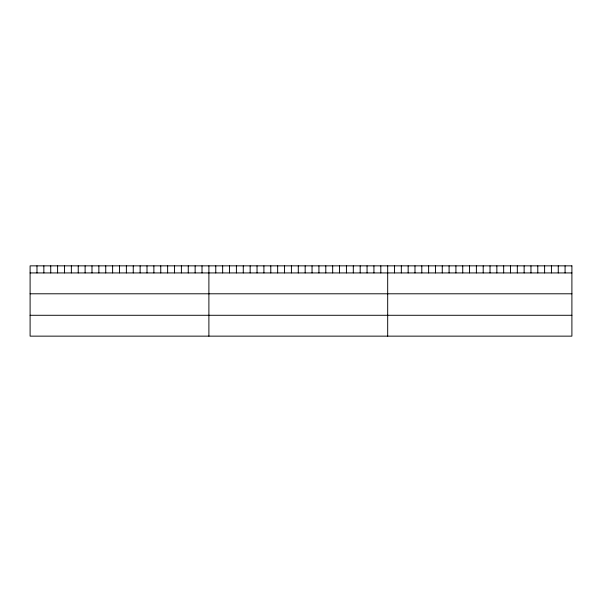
<?xml version="1.0" encoding="UTF-8"?>
<svg xmlns="http://www.w3.org/2000/svg" width="602" height="602" viewBox="0 0 602 602"><rect width="100%" height="100%" fill="white"/><g stroke="black" fill="none" stroke-linecap="round" stroke-linejoin="round"><path stroke-width="0.9" d="M30.1 272.932L571.9 272.932M30.1 293.791L571.9 293.791M30.1 315.282L571.9 315.282M565.075 265.858L565.075 272.932M558.257 265.858L558.257 272.932M551.432 265.858L551.432 272.932M544.607 265.858L544.607 272.932M537.789 265.858L537.789 272.932M530.964 265.858L530.964 272.932M524.139 265.858L524.139 272.932M517.321 265.858L517.321 272.932M510.496 265.858L510.496 272.932M503.671 265.858L503.671 272.932M496.853 265.858L496.853 272.932M490.028 265.858L490.028 272.932M483.203 265.858L483.203 272.932M476.385 265.858L476.385 272.932M469.56 265.858L469.56 272.932M462.735 265.858L462.735 272.932M455.917 265.858L455.917 272.932M449.092 265.858L449.092 272.932M442.267 265.858L442.267 272.932M435.449 265.858L435.449 272.932M428.624 265.858L428.624 272.932M421.799 265.858L421.799 272.932M414.981 265.858L414.981 272.932M408.156 265.858L408.156 272.932M401.331 265.858L401.331 272.932M394.513 265.858L394.513 272.932M387.688 265.858L387.688 336.142M380.81 265.858L380.81 272.932M373.932 265.858L373.932 272.932M367.054 265.858L367.054 272.932M360.184 265.858L360.184 272.932M353.306 265.858L353.306 272.932M346.428 265.858L346.428 272.932M339.551 265.858L339.551 272.932M332.673 265.858L332.673 272.932M325.795 265.858L325.795 272.932M318.925 265.858L318.925 272.932M312.047 265.858L312.047 272.932M305.169 265.858L305.169 272.932M298.291 265.858L298.291 272.932M291.413 265.858L291.413 272.932M284.535 265.858L284.535 272.932M277.657 265.858L277.657 272.932M270.787 265.858L270.787 272.932M263.909 265.858L263.909 272.932M257.031 265.858L257.031 272.932M250.154 265.858L250.154 272.932M243.276 265.858L243.276 272.932M236.398 265.858L236.398 272.932M229.528 265.858L229.528 272.932M222.65 265.858L222.65 272.932M215.772 265.858L215.772 272.932M208.894 265.858L208.894 336.142M202.016 265.858L202.016 272.932M195.138 265.858L195.138 272.932M188.26 265.858L188.26 272.932M181.39 265.858L181.39 272.932M174.512 265.858L174.512 272.932M167.634 265.858L167.634 272.932M160.757 265.858L160.757 272.932M153.879 265.858L153.879 272.932M147.001 265.858L147.001 272.932M140.131 265.858L140.131 272.932M133.253 265.858L133.253 272.932M126.375 265.858L126.375 272.932M119.497 265.858L119.497 272.932M112.619 265.858L112.619 272.932M105.741 265.858L105.741 272.932M98.863 265.858L98.863 272.932M91.993 265.858L91.993 272.932M85.115 265.858L85.115 272.932M78.237 265.858L78.237 272.932M71.36 265.858L71.36 272.932M64.482 265.858L64.482 272.932M57.604 265.858L57.604 272.932M50.734 265.858L50.734 272.932M43.856 265.858L43.856 272.932M36.978 265.858L36.978 272.932M571.9 265.858L30.1 265.858L30.1 336.142L571.9 336.142L571.9 265.858"/></g></svg>
